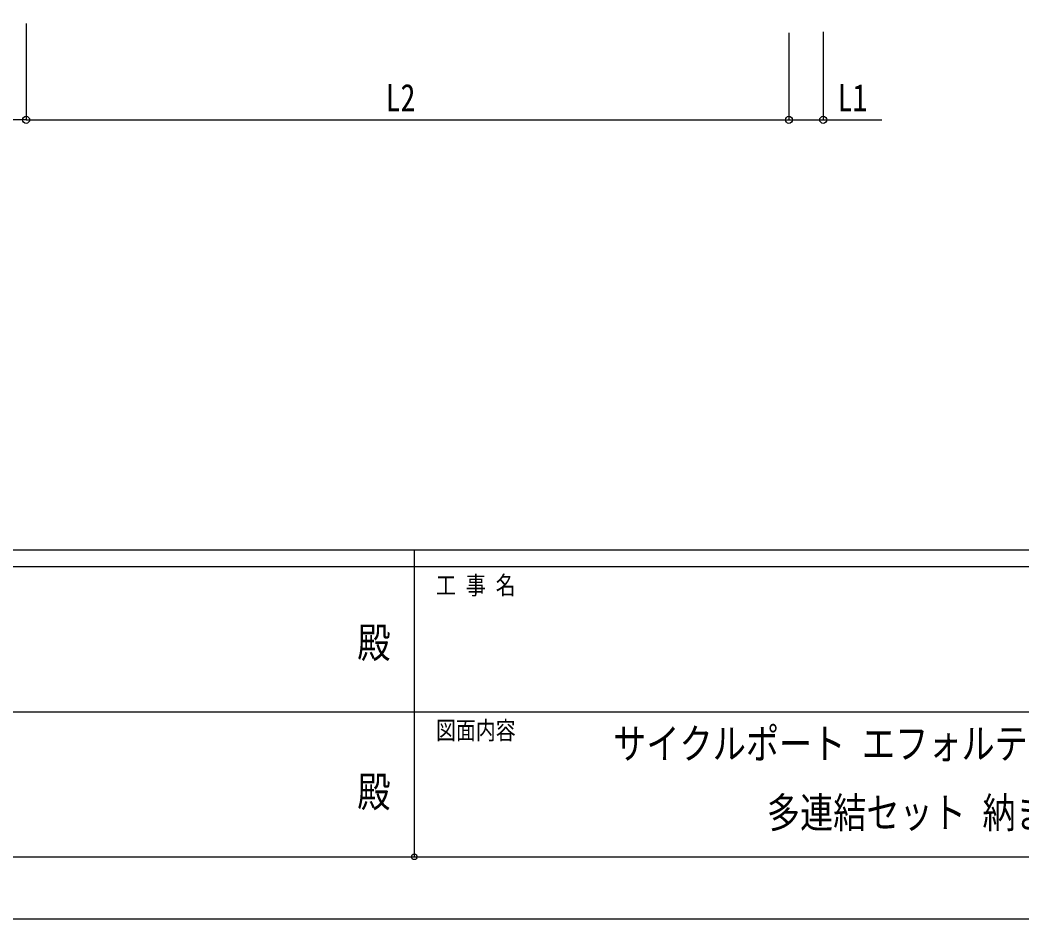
# Model space of a CAD drawing. Units: millimetres, scale not verified. Extents: x -12615 to 12615, y -8910 to 8910.
# Drawn here: x -1441 to 2184, y -8910 to -5656 of the extents above; entities that cross this region are included whole.
import ezdxf
from ezdxf.enums import TextEntityAlignment as Align

# ---------------------------------------------------------------- set-up
doc = ezdxf.new("R2010")
doc.units = ezdxf.units.MM
doc.header["$LTSCALE"] = 40
doc.header["$PDMODE"] = 32
doc.header["$PDSIZE"] = 20
for name, color, linetype in [('0-2_USER1', 3, 'Continuous'), ('0-6_YKK_D', 6, 'Continuous'), ('0-7_YKK_ZWAK', 7, 'Continuous')]:
    doc.layers.add(name, color=color, linetype=linetype)
doc.styles.add('ＭＳ ゴシック', font='')
doc.styles.get('ＭＳ ゴシック').set_extended_font_data('MS Gothic')

msp = doc.modelspace()

# ---------------------------------------------------------------- linework, layer by layer
at = {"layer": '0-6_YKK_D'}
for p, q in [((-1419.32, -5668.68), (-1419.32, -6018.29)), ((-1419.32, -5668.68), (-1419.32, -6018.29)), ((1340.68, -5701.88), (1340.68, -6018.29)), ((1340.68, -5701.88), (1340.68, -6018.29)), ((1464.68, -5699.27), (1464.68, -6018.29)), ((-1419.32, -6017.29), (-4283.32, -6017.29)), ((-1419.32, -6017.29), (1340.68, -6017.29))]:
    msp.add_line(p, q, dxfattribs=at)
msp.add_lwpolyline([(1340.68, -6017.29), (1464.68, -6017.29), (1676.68, -6017.29)], dxfattribs=at)
for centre in [(-1419.32, -6017.29), (-1419.32, -6017.29), (1340.68, -6017.29), (1340.68, -6017.29), (1464.68, -6017.29)]:
    msp.add_circle(centre, 12.75, dxfattribs=at)
at = {"layer": '0-7_YKK_ZWAK'}
for p, q in [((11685.06, -7575), (-11714.94, -7575)), ((-14.94, -7575), (-14.94, -8685)), ((-14.94, -7635), (-3914.94, -7635)), ((3885.06, -7635), (-14.94, -7635)), ((-3892.44, -8160), (-14.94, -8160)), ((-14.94, -8160), (3885.06, -8160)), ((-3914.94, -8685), (-14.94, -8685)), ((-14.94, -8685), (3885.06, -8685))]:
    msp.add_line(p, q, dxfattribs=at)
msp.add_lwpolyline([(-12615, -8910), (12615, -8910), (12615, 8910), (-12615, 8910)], close=True, dxfattribs=at)
msp.add_point((-14.94, -8685), dxfattribs=at)

# ---------------------------------------------------------------- texts
at = {"layer": '0-2_USER1', "style": 'ＭＳ ゴシック', "width": 0.8}
for s, p in [('サイクルポート エフォルテ 600タイプ', (704.76, -8363.23)), ('多連結セット 納まり図', (1260.76, -8613.23))]:
    msp.add_text(s, height=110, dxfattribs=at).set_placement(p, align=Align.BOTTOM_LEFT)
at = {"layer": '0-6_YKK_D', "style": 'ＭＳ ゴシック', "width": 0.8}
for s, p in [('L2', (-118.52, -6015.99)), ('L1', (1516.98, -6015.99))]:
    msp.add_text(s, height=98.97, dxfattribs=at).set_placement(p, align=Align.BOTTOM_LEFT)
at = {"layer": '0-7_YKK_ZWAK', "style": 'ＭＳ ゴシック', "width": 0.8}
for s, height, p in [('工 事 名', 65.98, (63.81, -7755)), ('殿', 110, (-221, -7997.5)), ('図面内容', 65.98, (63.81, -8280)), ('殿', 110, (-221, -8537.5))]:
    msp.add_text(s, height=height, dxfattribs=at).set_placement(p, align=Align.BOTTOM_LEFT)

doc.saveas('drawing.dxf')
